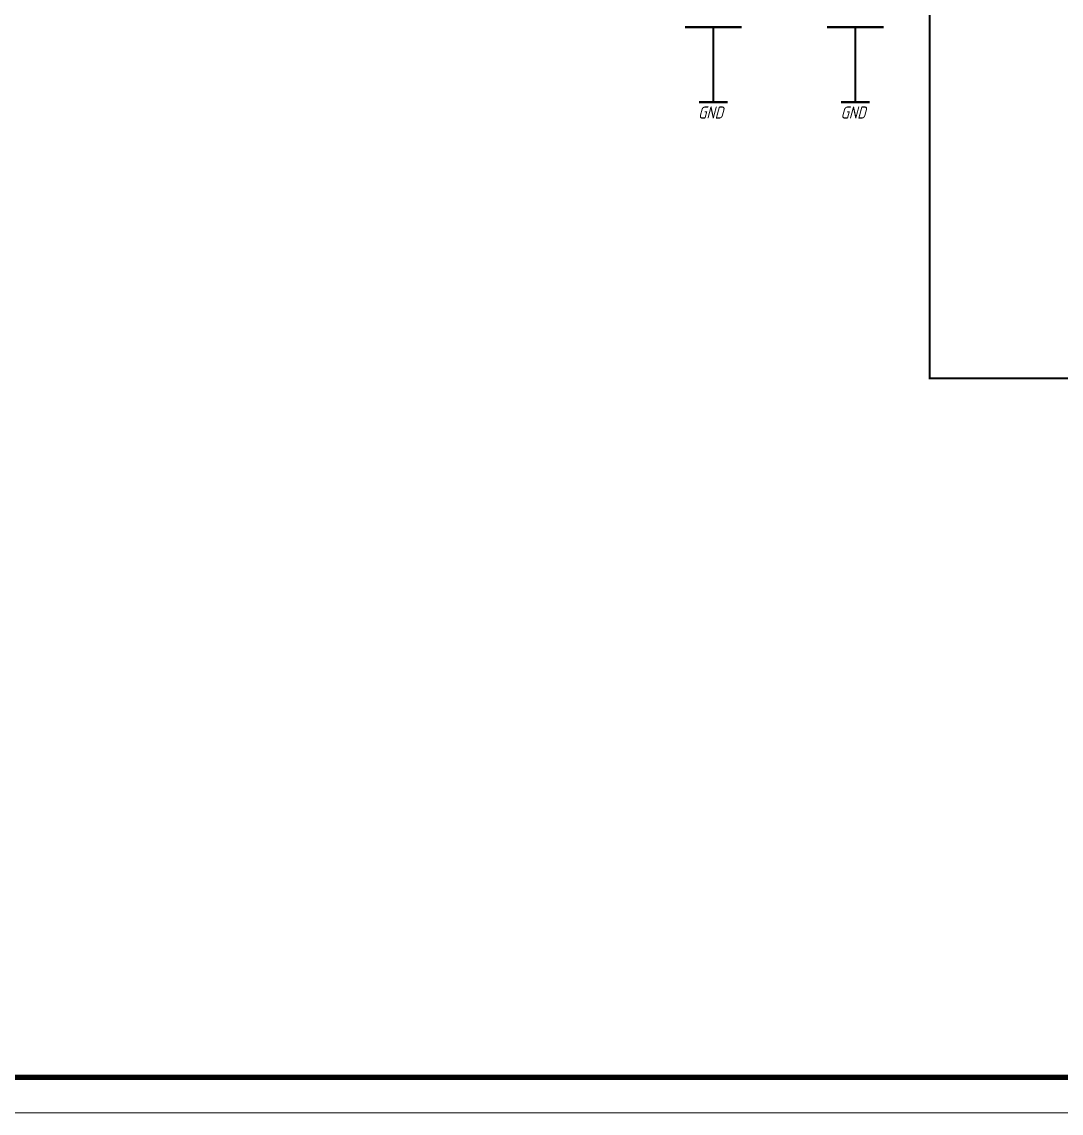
# Model space of a CAD drawing. Header units: millimetres. Extents: x 0 to 841, y 0 to 594.
# Drawn here: x 150.6 to 297, y 0 to 153.8 of the extents above; entities that cross this region are included whole.
import ezdxf

# ---------------------------------------------------------------- set-up
doc = ezdxf.new("R2010")
doc.units = ezdxf.units.MM
doc.layers.add('Sheet', color=255, linetype='Continuous')
doc.styles.get("Standard").update_dxf_attribs({"font": '', "oblique": 15})
doc.styles.get('Standard').set_extended_font_data('GOST type A')

msp = doc.modelspace()

# ---------------------------------------------------------------- linework, layer by layer
at = {"layer": 'Sheet', "color": 18, "true_color": 0x000000, "const_width": 0.0991}
msp.add_lwpolyline([(0, 593.96), (0, 0), (841, 0), (841, 593.96), (0, 593.96), (0, 593.96)], close=True, dxfattribs=at)
msp.add_lwpolyline([(0, 593.96), (0, 0), (841, 0), (841, 593.96), (0, 593.96), (0, 593.96)], close=True, dxfattribs=at)
at = {"layer": 'Sheet', "color": 18, "true_color": 0x000000}
for points, const_width in [([(465.5, 103.5), (278.5, 103.5), (278.5, 218.99), (290.51, 218.99), (290.51, 224), (305.52, 224), (305.52, 224), (338.02, 224), (338.02, 221), (339.5, 221)], 0.3), ([(244.01, 153), (252, 153)], 0.3), ([(252, 153), (248.02, 153)], 0.3), ([(248.02, 153), (248.02, 152.51)], 0.3), ([(248.02, 152.51), (248.02, 150)], 0.3), ([(264.01, 153), (272.01, 153)], 0.3), ([(272.01, 153), (268.02, 153)], 0.3), ([(268.02, 153), (268.02, 152.51)], 0.3), ([(268.02, 152.51), (268.02, 150)], 0.3), ([(248.02, 147.51), (248.02, 150)], 0.3), ([(268.02, 147.51), (268.02, 150)], 0.3), ([(248.02, 147.51), (248.02, 142.43)], 0.3), ([(268.02, 147.51), (268.02, 142.43)], 0.3), ([(245.98, 142.43), (250.03, 142.43)], 0.3), ([(265.98, 142.43), (270.04, 142.43)], 0.3), ([(20.03, 5.02), (836.03, 5.02)], 0.749)]:
    msp.add_lwpolyline(points, dxfattribs=dict(at, const_width=const_width))

# ---------------------------------------------------------------- texts
at = {"layer": 'Sheet', "color": 18, "true_color": 0x000000, "oblique": 15}
for p in [(245.87, 140.12), (265.94, 140.12)]:
    msp.add_text('GND', height=1.7, dxfattribs=at).set_placement(p)

doc.saveas('drawing.dxf')
